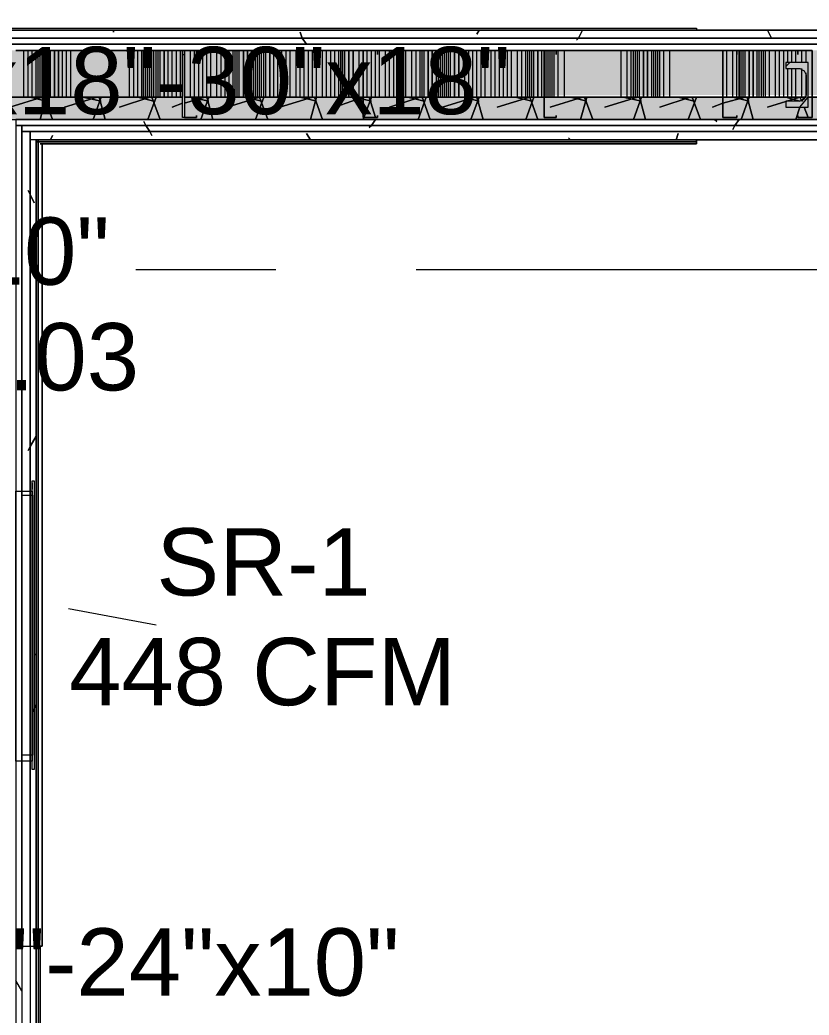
# Model space of a CAD drawing. Header units: metres. Extents: x -2 to 237, y -8 to 52.
# Drawn here: x 21.657 to 23.437, y 31.168 to 33.413 of the extents above; entities that cross this region are included whole.
import ezdxf

# ---------------------------------------------------------------- set-up
doc = ezdxf.new("R2010")
doc.units = ezdxf.units.M
doc.layers.add('HVAC - Ductos', color=5, linetype='Continuous', lineweight=0)
doc.layers.add('PDF4_Text', color=7, linetype='Continuous', lineweight=0)
doc.layers.add('PDF4_Geometry', color=7, linetype='Continuous', lineweight=0, true_color=0xaaaaaa)
doc.layers.add('PDF4_Solid Fills', color=7, linetype='Continuous', lineweight=0, true_color=0xffffff)
doc.styles.add('PDF Helvetica', font='')
doc.styles.get('PDF Helvetica').set_extended_font_data('Helvetica')

msp = doc.modelspace()

# ---------------------------------------------------------------- hatches: boundary and pattern name
at = {"layer": 'PDF4_Solid Fills', "lineweight": 0, "transparency": 33554559}
for points in [[(25.0379, 33.2387), (25.0379, 33.344), (25.0333, 33.344), (25.0059, 33.3394), (25.0059, 33.344), (21.5192, 33.344), (21.5192, 33.2387), (23.242, 33.2432), (23.4298, 33.2432), (23.4298, 33.2936), (23.4252, 33.2936), (23.4252, 33.3028), (23.384, 33.3028), (23.384, 33.3166), (23.4344, 33.3166), (23.4344, 33.2432), (23.4435, 33.2432)], [(25.0654, 33.2387), (25.0654, 33.344), (24.8318, 33.344), (24.8043, 33.3394), (24.8043, 33.344), (21.5192, 33.344), (21.5192, 33.2387), (23.242, 33.2432), (23.4298, 33.2432), (23.4298, 33.2982), (23.4252, 33.3028), (23.384, 33.3028), (23.384, 33.3166), (23.4344, 33.3166), (23.4344, 33.2432), (23.4435, 33.2432)], [(23.416, 33.2341), (23.384, 33.2295), (23.384, 33.2158), (23.4343, 33.2158), (23.4343, 33.3166), (23.384, 33.3166), (23.384, 33.3028), (23.4252, 33.3028), (23.4298, 33.2982), (23.4252, 33.2387)], [(23.416, 33.2341), (23.4252, 33.2387), (21.5971, 33.2387), (21.5971, 33.1883), (24.96, 33.1883), (24.96, 33.2387), (23.4344, 33.2387), (23.4344, 33.2157), (23.384, 33.2157), (23.384, 33.2295)], [(23.416, 33.2341), (23.4252, 33.2387), (21.5971, 33.2387), (21.5971, 33.1883), (25.0379, 33.1928), (25.0654, 33.1928), (25.0654, 33.2387), (23.4344, 33.2387), (23.4344, 33.2157), (23.384, 33.2157), (23.384, 33.2295)]]:
    msp.add_hatch(color=256, dxfattribs=at).paths.add_polyline_path(points)

# ---------------------------------------------------------------- linework, layer by layer
at = {"layer": 'HVAC - Ductos', "lineweight": 0}
for points in [[(21.6842, 31.7221), (21.6842, 32.3727), (21.6888, 32.3727), (21.6888, 31.7221)], [(21.6475, 32.3498), (21.6842, 32.3498), (21.6842, 31.7404), (21.6475, 31.7404)]]:
    msp.add_lwpolyline(points, close=True, dxfattribs=at)
for points in [[(21.6842, 32.3682), (21.6842, 32.3544)], [(21.6612, 32.2078), (21.6612, 32.3406), (21.6842, 32.3406)], [(21.6888, 31.7542), (21.6888, 32.3406)], [(21.6612, 31.9695), (21.6612, 32.1253)], [(21.9637, 32.0475), (21.7666, 32.0841)], [(21.6842, 31.7542), (21.6612, 31.7542), (21.6612, 31.887)]]:
    msp.add_lwpolyline(points, dxfattribs=at)
at = {"layer": 'PDF4_Geometry', "lineweight": 0}
for points in [[(23.6222, 33.8159), (23.6131, 33.7884), (23.5581, 33.5915), (23.5443, 33.3898), (23.2328, 33.3898)], [(25.0654, 33.3715), (25.0654, 33.3898), (21.4963, 33.3898), (20.887, 33.3898), (20.69, 33.3898), (20.3555, 33.3898), (20.3555, 33.2845), (20.69, 33.2845), (20.69, 31.1265), (20.887, 31.1265), (21.4459, 31.1265), (21.4459, 30.1644), (21.4459, 25.4682), (20.8915, 25.4682), (20.69, 25.4682), (20.69, 23.3102), (20.3555, 23.3102), (20.3555, 23.2003), (20.69, 23.2003), (20.8915, 23.2003), (21.4963, 23.2003), (21.4963, 23.3973), (21.4871, 23.3973)], [(25.0654, 33.3898), (21.5192, 33.3898), (21.4963, 33.3898), (21.4963, 33.3944), (20.6854, 33.3944), (20.6854, 33.3898), (20.6854, 33.3944), (21.4963, 33.3944), (23.1824, 33.3944), (23.1824, 33.3898), (21.4963, 33.3898), (20.887, 33.3898)], [(21.4459, 31.1403), (20.887, 31.1403), (20.722, 31.1403), (20.7083, 31.1403), (20.7083, 33.3715), (20.722, 33.3715), (20.887, 33.3715), (21.4963, 33.3715), (21.5192, 33.3715), (25.0654, 33.3715), (25.0654, 33.3898), (26.1742, 33.3898), (25.0654, 33.3898), (25.0654, 33.3944), (25.0654, 33.3898), (24.7447, 33.3898)], [(23.1824, 33.3898), (21.4963, 33.3898), (21.4963, 33.3944), (23.1824, 33.3944), (23.1824, 33.3898), (24.7447, 33.3898)], [(25.0654, 33.3898), (21.4963, 33.3898), (25.0654, 33.3898)], [(25.0654, 33.3715), (21.4963, 33.3715)], [(25.0654, 33.3577), (21.5192, 33.3577), (21.4963, 33.3577), (20.887, 33.3577), (20.7404, 33.3577), (20.722, 33.3577), (20.722, 31.1585), (20.7404, 31.1585), (20.887, 31.1585), (21.4459, 31.1585), (21.4643, 31.1585)], [(21.4963, 33.3577), (25.0654, 33.3577), (21.4963, 33.3577)], [(21.5192, 33.3394), (21.5192, 33.2387), (21.62, 33.2387), (22.0232, 33.2387)], [(22.0278, 33.344), (21.6475, 33.344)], [(22.431, 33.344), (22.0553, 33.344)], [(22.8388, 33.344), (22.4631, 33.344)], [(23.2465, 33.344), (22.8662, 33.344)], [(23.4114, 33.344), (23.274, 33.344)], [(21.5971, 31.1494), (21.5971, 31.3235), (21.5971, 31.351), (21.5971, 31.9604), (21.5971, 32.5697), (21.5971, 33.1425), (21.5971, 33.1883), (21.5971, 33.2387), (21.62, 33.2387), (22.0232, 33.2387), (21.62, 33.2387), (21.5971, 33.2387), (21.5971, 33.1883), (24.8043, 33.1883), (21.6475, 33.1883), (21.6475, 33.1745), (25.0654, 33.1745)], [(22.0278, 33.2387), (22.431, 33.2387), (22.8388, 33.2387), (23.242, 33.2387), (23.4298, 33.2387)], [(23.4344, 33.2387), (23.4435, 33.2387), (23.8009, 33.2387), (24.2087, 33.2387), (24.6119, 33.2387)], [(24.8043, 33.1883), (21.6475, 33.1883), (21.6475, 33.1745), (21.6475, 33.1425), (21.6475, 31.3235), (21.6475, 30.1644), (21.6475, 25.2987)], [(24.9096, 23.4523), (24.9096, 26.2471), (24.96, 26.2471), (24.96, 25.8943), (24.96, 25.2849), (24.96, 24.6756), (24.96, 24.0662), (24.96, 23.4569), (24.96, 23.4477), (24.9096, 23.4477), (24.8959, 23.4477), (24.8959, 26.2471), (24.8959, 30.2652), (24.8959, 33.1425), (24.8959, 33.1607), (24.8959, 33.1745), (21.6612, 33.1745), (21.6612, 33.1607), (21.6612, 33.1425), (21.6612, 31.3235), (21.6612, 30.1644), (21.6612, 25.2895), (21.6612, 25.2666), (21.6612, 23.4477)], [(21.6934, 30.1644), (21.6934, 31.3235), (21.6934, 30.1644), (21.6934, 31.3235), (21.6934, 33.1425), (24.9096, 33.1425), (21.6796, 33.1425), (21.6796, 33.1607), (25.0654, 33.1607), (25.0654, 33.1425)], [(24.8822, 26.2471), (24.8822, 30.2652), (24.8822, 33.1425), (24.8822, 33.1607), (21.6796, 33.1607), (21.6796, 33.1425), (21.6796, 31.3235), (21.6796, 30.1644), (21.6796, 25.2895)], [(21.4825, 23.3973), (20.8915, 23.3973), (20.8915, 25.2666), (21.4459, 25.2666), (21.4963, 25.2666), (21.4963, 23.4477), (21.6934, 23.4477), (21.6934, 25.2666), (21.6934, 30.1644), (21.6934, 31.3235), (21.6934, 33.1425), (24.8638, 33.1425), (24.8638, 30.2652), (24.8638, 26.2471), (24.8638, 23.4477), (24.9096, 23.4477), (25.0608, 23.4477)], [(24.7447, 33.1425), (24.8638, 33.1425), (24.7447, 33.1425), (24.8638, 33.1425), (24.7447, 33.1425), (24.7447, 33.1379), (24.7447, 33.1425), (23.1824, 33.1425), (21.6934, 33.1425), (23.1824, 33.1425), (21.6979, 33.1425), (21.6979, 31.3235), (21.6979, 30.1644)], [(21.8399, 23.4477), (21.8399, 23.4523), (21.8399, 23.4569), (21.8399, 23.4523), (21.6934, 23.4523), (21.8399, 23.4523), (21.8399, 23.4477), (21.6934, 23.4477), (21.6934, 25.2666), (21.6934, 25.2895), (21.6934, 30.1644), (21.6934, 31.3235), (21.6934, 33.1425), (21.6934, 31.3235)], [(21.6934, 31.3235), (21.6934, 33.1425), (21.6934, 31.3235)], [(23.1824, 33.1425), (21.6934, 33.1425), (25.0608, 33.1425)], [(21.7025, 31.3235), (21.7025, 30.1644), (21.7025, 31.3235), (21.6979, 31.3235), (21.6979, 33.1425), (23.1824, 33.1425), (21.6934, 33.1425), (24.8638, 33.1425), (24.7447, 33.1425), (24.8638, 33.1425), (24.7447, 33.1425), (24.8638, 33.1425), (24.8638, 30.2652), (24.8638, 26.2471)], [(21.6979, 31.3235), (21.6979, 33.1425), (21.6979, 31.3235)], [(21.6979, 31.3235), (21.6979, 33.1425), (21.6979, 31.3235)], [(23.1824, 33.1379), (23.1824, 33.1425)], [(23.1824, 33.1379), (23.1824, 33.1425)], [(22.234, 32.8492), (21.9179, 32.8492)], [(23.8238, 32.8492), (22.5501, 32.8492)]]:
    msp.add_lwpolyline(points, dxfattribs=at)
for points in [[(25.0654, 33.3715), (25.0654, 33.3898), (21.4963, 33.3898), (21.4963, 33.3715)], [(22.0278, 33.344), (21.6475, 33.344)], [(22.0278, 33.1928), (22.0232, 33.1928), (22.0232, 33.3394), (22.0232, 33.344), (22.0278, 33.344), (22.0553, 33.344), (22.0553, 33.3348), (22.0553, 33.344), (22.0278, 33.344), (22.0278, 33.3394), (22.0278, 33.1928), (22.0553, 33.1928)], [(22.431, 33.344), (22.0553, 33.344)], [(22.431, 33.1928), (22.431, 33.3394), (22.431, 33.344), (22.4631, 33.344), (22.4631, 33.3348), (22.4631, 33.344), (22.431, 33.344), (22.431, 33.3394), (22.431, 33.1928), (22.4631, 33.1928)], [(22.8388, 33.344), (22.4631, 33.344)], [(22.8388, 33.1928), (22.8388, 33.3394), (22.8388, 33.344), (22.8662, 33.344), (22.8662, 33.3348), (22.8662, 33.344), (22.8388, 33.344), (22.8388, 33.3394), (22.8388, 33.1928), (22.8662, 33.1928)], [(23.2465, 33.344), (22.8662, 33.344)], [(23.2465, 33.1928), (23.242, 33.1928), (23.242, 33.3394), (23.242, 33.344), (23.2465, 33.344), (23.274, 33.344), (23.274, 33.3348), (23.274, 33.344), (23.2465, 33.344), (23.242, 33.344), (23.242, 33.3394), (23.242, 33.1928), (23.2465, 33.1928), (23.274, 33.1928)], [(23.4114, 33.344), (23.274, 33.344)], [(23.4114, 33.3348), (23.4114, 33.344)], [(23.4389, 33.344), (23.4435, 33.344), (23.4435, 33.3394), (23.4435, 33.1928), (23.4389, 33.1928), (23.4114, 33.1928), (23.4114, 33.1974), (23.4114, 33.1928), (23.4389, 33.1928), (23.4435, 33.1928), (23.4435, 33.3394), (23.4435, 33.344), (23.4389, 33.344), (23.4114, 33.344)], [(23.4344, 33.3166), (23.384, 33.3166), (23.384, 33.3028), (23.416, 33.3028), (23.4252, 33.2982), (23.4298, 33.289), (23.4298, 33.2432), (23.4252, 33.2341), (23.416, 33.2295), (23.384, 33.2295), (23.384, 33.2157), (23.4344, 33.2157)], [(22.0278, 33.2387), (22.431, 33.2387), (22.8388, 33.2387), (23.242, 33.2387), (23.4298, 33.2387), (23.242, 33.2387), (22.8388, 33.2387), (22.431, 33.2387)], [(23.4344, 33.2387), (23.4435, 33.2387), (23.8009, 33.2387), (24.2087, 33.2387), (24.6119, 33.2387), (24.2087, 33.2387), (23.8009, 33.2387), (23.4435, 33.2387)], [(22.0553, 33.1974), (22.0553, 33.1928)], [(22.4631, 33.1974), (22.4631, 33.1928)], [(22.8662, 33.1974), (22.8662, 33.1928)], [(23.274, 33.1974), (23.274, 33.1928)], [(21.6475, 31.3235), (21.6612, 31.3235), (21.6612, 33.1745), (21.6475, 33.1745)], [(25.0654, 33.1745), (21.6612, 33.1745), (21.6612, 33.1607), (25.0654, 33.1607)], [(21.6612, 31.3235), (21.6796, 31.3235), (21.6796, 33.1607), (21.6612, 33.1607)], [(21.6796, 31.3235), (21.6934, 31.3235), (21.6934, 33.1425), (21.6796, 33.1425)], [(23.1824, 33.1379), (21.6934, 33.1379), (23.1824, 33.1379), (23.1824, 33.1333), (23.1824, 33.1379), (23.1824, 33.1425)], [(21.7071, 33.1333), (23.1824, 33.1333), (23.1824, 33.1379), (23.1824, 33.1333), (21.7025, 33.1333), (23.1824, 33.1333), (21.7071, 33.1333), (21.7071, 31.3235)], [(21.7071, 31.3235), (21.7025, 31.3235), (21.6979, 31.3235), (21.7025, 31.3235), (21.7071, 31.3235), (21.7071, 33.1333)]]:
    msp.add_lwpolyline(points, close=True, dxfattribs=at)
at = {"layer": 'PDF4_Geometry', "color": 254, "lineweight": 0, "true_color": 0xeaeaea}
for points in [[(21.8675, 33.3852), (21.8675, 33.3898)], [(22.3027, 33.3577), (22.3072, 33.3577), (22.3027, 33.3577), (22.2935, 33.3715), (22.289, 33.3852), (22.2935, 33.3715)], [(22.6876, 33.3807), (22.6922, 33.3898)], [(22.9167, 33.3715), (22.9258, 33.3898), (22.9167, 33.3715), (22.9121, 33.3669)], [(23.3427, 33.3898), (23.3519, 33.3715)], [(22.1928, 33.344), (22.1973, 33.3486)], [(21.9361, 33.1837), (21.9407, 33.1745), (21.9499, 33.1607), (21.9545, 33.1516), (21.9499, 33.1607), (21.9407, 33.1745)], [(22.4493, 33.1745), (22.4585, 33.1883), (22.4493, 33.1745), (22.4447, 33.1699)], [(23.2236, 33.1883), (23.2282, 33.1837)], [(23.2694, 33.1745), (23.2786, 33.1883), (23.2694, 33.1745), (23.2648, 33.1653)], [(21.7254, 33.1425), (21.73, 33.1516)], [(22.3027, 33.1561), (22.3118, 33.1425)], [(22.8937, 33.147), (22.8983, 33.1425)], [(23.1365, 33.1425), (23.1411, 33.1561)], [(21.675, 33.0279), (21.6796, 33.0187), (21.6888, 33.0004), (21.6796, 33.0187)], [(21.675, 32.4414), (21.6796, 32.4506), (21.6934, 32.4735), (21.6796, 32.4506)], [(21.6888, 31.9832), (21.6934, 31.9787)], [(21.6842, 31.8504), (21.6934, 31.8688)]]:
    msp.add_lwpolyline(points, close=True, dxfattribs=at)
at = {"layer": 'PDF4_Geometry', "color": 254, "lineweight": 0, "true_color": 0xd4d4d4}
for points in [[(21.6658, 33.2387), (21.6658, 33.344)], [(21.675, 33.2387), (21.675, 33.344)], [(21.6842, 33.2387), (21.6842, 33.344)], [(21.6934, 33.2387), (21.6934, 33.344)], [(21.6979, 33.2387), (21.6979, 33.344)], [(21.7025, 33.2387), (21.7025, 33.344)], [(21.7071, 33.2387), (21.7071, 33.344)], [(21.7117, 33.2387), (21.7117, 33.344)], [(21.7162, 33.2387), (21.7162, 33.344)], [(21.7208, 33.2387), (21.7208, 33.344)], [(21.7254, 33.2387), (21.7254, 33.344)], [(21.7529, 33.2387), (21.7529, 33.344)], [(21.762, 33.2387), (21.762, 33.344)], [(21.7712, 33.2387), (21.7712, 33.344)], [(21.9041, 33.2387), (21.9041, 33.344)], [(21.9133, 33.2387), (21.9133, 33.344)], [(21.9224, 33.2387), (21.9224, 33.344)], [(21.9361, 33.2387), (21.9361, 33.344)], [(21.9407, 33.2387), (21.9407, 33.344)], [(21.9453, 33.2387), (21.9453, 33.344)], [(21.9499, 33.2387), (21.9499, 33.344)], [(21.9545, 33.2387), (21.9545, 33.344)], [(21.9591, 33.2387), (21.9591, 33.344)], [(21.9637, 33.2387), (21.9637, 33.344)], [(21.9683, 33.2387), (21.9683, 33.344)], [(21.9728, 33.2387), (21.9728, 33.344)], [(21.9911, 33.2387), (21.9911, 33.344)], [(22.0003, 33.2387), (22.0003, 33.344)], [(22.0095, 33.2387), (22.0095, 33.344)], [(22.0186, 33.2387), (22.0186, 33.344)], [(22.0278, 33.2387), (22.0278, 33.344)], [(22.0415, 33.2387), (22.0415, 33.344)], [(22.0507, 33.2387), (22.0507, 33.344)], [(22.0599, 33.2387), (22.0599, 33.344)], [(22.069, 33.2387), (22.069, 33.344)], [(22.0782, 33.2387), (22.0782, 33.344)], [(22.0874, 33.2387), (22.0874, 33.344)], [(22.1011, 33.2387), (22.1011, 33.344)], [(22.1103, 33.2387), (22.1103, 33.344)], [(22.1194, 33.2387), (22.1194, 33.344)], [(22.1286, 33.2387), (22.1286, 33.344)], [(22.1378, 33.2387), (22.1378, 33.344)], [(22.1424, 33.2387), (22.1424, 33.344)], [(22.1469, 33.2387), (22.1469, 33.344)], [(22.1515, 33.2387), (22.1515, 33.344)], [(22.179, 33.2387), (22.179, 33.344)], [(22.1836, 33.2387), (22.1836, 33.344)], [(22.1882, 33.2387), (22.1882, 33.344)], [(22.1928, 33.2387), (22.1928, 33.344)], [(22.1973, 33.2387), (22.1973, 33.344)], [(22.2019, 33.2387), (22.2019, 33.344)], [(22.2065, 33.2387), (22.2065, 33.344)], [(22.211, 33.2387), (22.211, 33.344)], [(22.2294, 33.2387), (22.2294, 33.344)], [(22.2386, 33.2387), (22.2386, 33.344)], [(22.2477, 33.2387), (22.2477, 33.344)], [(22.2569, 33.2387), (22.2569, 33.344)], [(22.266, 33.2387), (22.266, 33.344)], [(22.2798, 33.2387), (22.2798, 33.344)], [(22.289, 33.2387), (22.289, 33.344)], [(22.2981, 33.2387), (22.2981, 33.344)], [(22.3072, 33.2387), (22.3072, 33.344)], [(22.3164, 33.2387), (22.3164, 33.344)], [(22.3256, 33.2387), (22.3256, 33.344)], [(22.3394, 33.2387), (22.3394, 33.344)], [(22.3485, 33.2387), (22.3485, 33.344)], [(22.3577, 33.2387), (22.3577, 33.344)], [(22.3669, 33.2387), (22.3669, 33.344)], [(22.376, 33.2387), (22.376, 33.344)], [(22.3852, 33.2387), (22.3852, 33.344)], [(22.3897, 33.2387), (22.3897, 33.344)], [(22.4218, 33.2387), (22.4218, 33.344)], [(22.431, 33.2387), (22.431, 33.344)], [(22.4401, 33.2387), (22.4401, 33.344)], [(22.4493, 33.2387), (22.4493, 33.344)], [(22.4585, 33.2387), (22.4585, 33.344)], [(22.4677, 33.2387), (22.4677, 33.344)], [(22.4814, 33.2387), (22.4814, 33.344)], [(22.4905, 33.2387), (22.4905, 33.344)], [(22.4997, 33.2387), (22.4997, 33.344)], [(22.5089, 33.2387), (22.5089, 33.344)], [(22.518, 33.2387), (22.518, 33.344)], [(22.5272, 33.2387), (22.5272, 33.344)], [(22.5409, 33.2387), (22.5409, 33.344)], [(22.5501, 33.2387), (22.5501, 33.344)], [(22.5593, 33.2387), (22.5593, 33.344)], [(22.5639, 33.2387), (22.5639, 33.344)], [(22.5684, 33.2387), (22.5684, 33.344)], [(22.5959, 33.2387), (22.5959, 33.344)], [(22.6005, 33.2387), (22.6005, 33.344)], [(22.6051, 33.2387), (22.6051, 33.344)], [(22.6097, 33.2387), (22.6097, 33.344)], [(22.6142, 33.2387), (22.6142, 33.344)], [(22.6188, 33.2387), (22.6188, 33.344)], [(22.6234, 33.2387), (22.6234, 33.344)], [(22.628, 33.2387), (22.628, 33.344)], [(22.6601, 33.2387), (22.6601, 33.344)], [(22.6692, 33.2387), (22.6692, 33.344)], [(22.6784, 33.2387), (22.6784, 33.344)], [(22.6876, 33.2387), (22.6876, 33.344)], [(22.6967, 33.2387), (22.6967, 33.344)], [(22.7059, 33.2387), (22.7059, 33.344)], [(22.7196, 33.2387), (22.7196, 33.344)], [(22.7288, 33.2387), (22.7288, 33.344)], [(22.738, 33.2387), (22.738, 33.344)], [(22.7471, 33.2387), (22.7471, 33.344)], [(22.7562, 33.2387), (22.7562, 33.344)], [(22.7654, 33.2387), (22.7654, 33.344)], [(22.7792, 33.2387), (22.7792, 33.344)], [(22.7884, 33.2387), (22.7884, 33.344)], [(22.7975, 33.2387), (22.7975, 33.344)], [(22.8021, 33.2387), (22.8021, 33.344)], [(22.8067, 33.2387), (22.8067, 33.344)], [(22.8113, 33.2387), (22.8113, 33.344)], [(22.8158, 33.2387), (22.8158, 33.344)], [(22.8342, 33.2387), (22.8342, 33.344)], [(22.8433, 33.2387), (22.8433, 33.344)], [(22.8479, 33.2387), (22.8479, 33.344)], [(22.8524, 33.2387), (22.8524, 33.344)], [(22.857, 33.2387), (22.857, 33.344)], [(22.8616, 33.2387), (22.8616, 33.344)], [(22.8708, 33.2387), (22.8708, 33.344)], [(22.8846, 33.2387), (22.8846, 33.344)], [(23.0129, 33.2387), (23.0129, 33.344)], [(23.0266, 33.2387), (23.0266, 33.344)], [(23.0357, 33.2387), (23.0357, 33.344)], [(23.0403, 33.2387), (23.0403, 33.344)], [(23.0449, 33.2387), (23.0449, 33.344)], [(23.0495, 33.2387), (23.0495, 33.344)], [(23.0541, 33.2387), (23.0541, 33.344)], [(23.0816, 33.2387), (23.0816, 33.344)], [(23.0862, 33.2387), (23.0862, 33.344)], [(23.0907, 33.2387), (23.0907, 33.344)], [(23.0953, 33.2387), (23.0953, 33.344)], [(23.0999, 33.2387), (23.0999, 33.344)], [(23.1091, 33.2387), (23.1091, 33.344)], [(23.1228, 33.2387), (23.1228, 33.344)], [(23.2511, 33.2387), (23.2511, 33.344)], [(23.2648, 33.2387), (23.2648, 33.344)], [(23.274, 33.2387), (23.274, 33.344)], [(23.2832, 33.2387), (23.2832, 33.344)], [(23.2878, 33.2387), (23.2878, 33.344)], [(23.2924, 33.2387), (23.2924, 33.344)], [(23.3198, 33.2387), (23.3198, 33.344)], [(23.3244, 33.2387), (23.3244, 33.344)], [(23.329, 33.2387), (23.329, 33.344)], [(23.3336, 33.2387), (23.3336, 33.344)], [(23.3382, 33.2387), (23.3382, 33.344)], [(23.3473, 33.2387), (23.3473, 33.344)], [(23.3611, 33.2387), (23.3611, 33.344)], [(23.3702, 33.2387), (23.3702, 33.344)], [(23.3794, 33.2387), (23.3794, 33.344)], [(23.3885, 33.3166), (23.3885, 33.344)], [(23.3977, 33.3166), (23.3977, 33.344)], [(23.4068, 33.3166), (23.4068, 33.344)], [(23.4206, 33.3166), (23.4206, 33.344)], [(23.4298, 33.3166), (23.4298, 33.344)], [(23.3885, 33.2387), (23.3885, 33.3028)], [(23.3977, 33.2387), (23.3977, 33.3028)], [(23.4068, 33.2387), (23.4068, 33.3028)], [(23.4206, 33.2387), (23.4206, 33.3028)], [(23.4298, 33.2387), (23.4298, 33.2936)]]:
    msp.add_lwpolyline(points, dxfattribs=at)
for points in [[(21.7346, 33.344), (21.7346, 33.2387)], [(21.7438, 33.344), (21.7438, 33.2387)], [(21.9316, 33.344), (21.9316, 33.2387)], [(21.982, 33.344), (21.982, 33.2387)], [(22.1606, 33.344), (22.1606, 33.2387)], [(22.1698, 33.344), (22.1698, 33.2387)], [(22.2202, 33.344), (22.2202, 33.2387)], [(22.3806, 33.344), (22.3806, 33.2387)], [(22.3989, 33.344), (22.3989, 33.2387)], [(22.4081, 33.344), (22.4081, 33.2387)], [(22.5776, 33.344), (22.5776, 33.2387)], [(22.5867, 33.344), (22.5867, 33.2387)], [(22.6372, 33.344), (22.6372, 33.2387)], [(22.6463, 33.344), (22.6463, 33.2387)], [(22.825, 33.344), (22.825, 33.2387)], [(23.0633, 33.344), (23.0633, 33.2387)], [(23.0724, 33.344), (23.0724, 33.2387)], [(23.2786, 33.344), (23.2786, 33.2387)], [(23.3015, 33.344), (23.3015, 33.2387)], [(23.3106, 33.344), (23.3106, 33.2387)]]:
    msp.add_lwpolyline(points, close=True, dxfattribs=at)
at = {"layer": 'PDF4_Geometry', "color": 254, "lineweight": 0, "true_color": 0xd2d2d2}
for points in [[(22.0232, 33.3348), (22.0278, 33.3348)], [(23.384, 33.3074), (23.3931, 33.3166)], [(23.416, 33.2157), (23.4344, 33.2387)]]:
    msp.add_lwpolyline(points, dxfattribs=at)
at = {"layer": 'PDF4_Geometry', "color": 254, "lineweight": 0, "true_color": 0xdddddd}
for points in [[(21.7071, 33.2387), (21.6338, 33.2157)], [(21.6796, 33.2387), (21.7162, 33.2295)], [(21.7162, 33.2387), (21.7025, 33.1883)], [(21.7117, 33.2387), (21.73, 33.1883)], [(21.8308, 33.2387), (21.7574, 33.2157)], [(21.7987, 33.2387), (21.8399, 33.2295)], [(21.8399, 33.2387), (21.8216, 33.1883)], [(21.8354, 33.2387), (21.8491, 33.1883)], [(21.9499, 33.2387), (21.8812, 33.2157)], [(21.9224, 33.2387), (21.9591, 33.2295)], [(21.9637, 33.2387), (21.9453, 33.1883)], [(21.9545, 33.2387), (21.9728, 33.1883)], [(22.0736, 33.2387), (22.0278, 33.2249)], [(22.0415, 33.2387), (22.0828, 33.2295)], [(22.0828, 33.2387), (22.0645, 33.1883)], [(22.0782, 33.2387), (22.092, 33.1883)], [(22.1973, 33.2387), (22.124, 33.2157), (22.1973, 33.2387), (22.2156, 33.1883)], [(22.1652, 33.2387), (22.2019, 33.2295)], [(22.2065, 33.2387), (22.1882, 33.1883)], [(22.3164, 33.2387), (22.2432, 33.2157)], [(22.289, 33.2387), (22.3256, 33.2295)], [(22.3256, 33.2387), (22.3118, 33.1883)], [(22.321, 33.2387), (22.3394, 33.1883)], [(22.4401, 33.2387), (22.431, 33.2387), (22.3669, 33.2157), (22.431, 33.2387)], [(22.4081, 33.2387), (22.431, 33.2341), (22.4493, 33.2295), (22.431, 33.2341)], [(22.4493, 33.2387), (22.431, 33.1883)], [(22.4447, 33.2387), (22.4585, 33.1928)], [(22.5593, 33.2387), (22.4905, 33.2157)], [(22.5318, 33.2387), (22.5684, 33.2295)], [(22.573, 33.2387), (22.5547, 33.1883)], [(22.5639, 33.2387), (22.5821, 33.1883)], [(22.683, 33.2387), (22.6097, 33.2157)], [(22.6555, 33.2387), (22.6922, 33.2295)], [(22.6922, 33.2387), (22.6738, 33.1883)], [(22.6876, 33.2387), (22.7013, 33.1883)], [(22.8067, 33.2387), (22.7334, 33.2157), (22.8067, 33.2387), (22.825, 33.1883)], [(22.7746, 33.2387), (22.8113, 33.2295)], [(22.8158, 33.2387), (22.7975, 33.1883)], [(22.9258, 33.2387), (22.8524, 33.2157)], [(22.8983, 33.2387), (22.935, 33.2295)], [(22.935, 33.2387), (22.9212, 33.1883)], [(22.9304, 33.2387), (22.9487, 33.1883)], [(23.0495, 33.2387), (22.9762, 33.2157)], [(23.0175, 33.2387), (23.0587, 33.2295)], [(23.0587, 33.2387), (23.0403, 33.1883)], [(23.0541, 33.2387), (23.0678, 33.1883)], [(23.1686, 33.2387), (23.0999, 33.2157)], [(23.1411, 33.2387), (23.1778, 33.2295)], [(23.1824, 33.2387), (23.164, 33.1883)], [(23.1732, 33.2387), (23.1916, 33.1883)], [(23.2924, 33.2387), (23.242, 33.2249), (23.219, 33.2157), (23.242, 33.2249)], [(23.2648, 33.2387), (23.3015, 33.2295)], [(23.3015, 33.2387), (23.2832, 33.1883)], [(23.2969, 33.2387), (23.3106, 33.1883)], [(23.4252, 33.2387), (23.4206, 33.2295), (23.416, 33.2387), (23.3427, 33.2157), (23.416, 33.2387), (23.4206, 33.2295)], [(23.384, 33.2387), (23.416, 33.2295)], [(22.0232, 33.2249), (22.0003, 33.2157)], [(23.416, 33.2157), (23.4068, 33.1883)], [(23.4252, 33.2157), (23.4344, 33.1928)]]:
    msp.add_lwpolyline(points, close=True, dxfattribs=at)
at = {"layer": 'PDF4_Geometry', "color": 254, "lineweight": 0, "true_color": 0xeaeaea}
msp.add_lwpolyline([(21.6612, 31.2228), (21.6475, 31.2456)], dxfattribs=at)

# ---------------------------------------------------------------- texts
at = {"layer": 'PDF4_Text', "lineweight": 0, "attachment_point": 4, "style": 'PDF Helvetica'}
for s, insert, char_height in [('BD-30"x18"-30"x18"', (20.8695, 33.2749), 0.151896), ('24"x10"', (21.1306, 32.8901), 0.1519), ('BOD4.03', (21.0527, 32.6518), 0.1519), ('SR-1', (21.9645, 32.1891), 0.1519), ('448 CFM', (21.7675, 31.9416), 0.1519), ('FD-24"x10"-24"x10"', (20.6312, 31.2865), 0.151896)]:
    msp.add_mtext(s, dxfattribs=dict(at, insert=insert, char_height=char_height))

doc.saveas('drawing.dxf')
